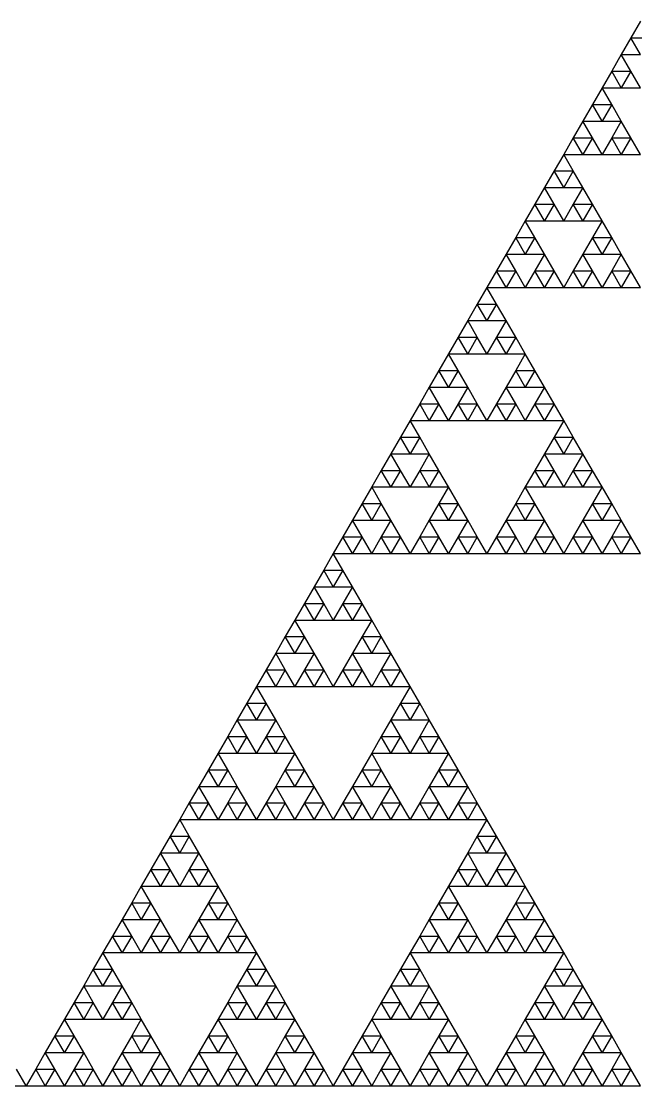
# Model space of a CAD drawing. Header units: metres. Extents: x -50 to 50, y -29 to 58.
# Drawn here: x -0.2 to 24.8, y -28.87 to 14.43 of the extents above; entities that cross this region are included whole.
import ezdxf

# ---------------------------------------------------------------- set-up
doc = ezdxf.new("R2010")
doc.units = ezdxf.units.M

msp = doc.modelspace()

# ---------------------------------------------------------------- linework, layer by layer
for p, q in [((25, 14.4337), (24.6094, 13.7572)), ((24.6094, 13.7572), (24.2188, 13.0806)), ((25, 13.0806), (24.6094, 13.7572)), ((24.6094, 13.7572), (25.3906, 13.7572)), ((24.2188, 13.0806), (23.8281, 12.404)), ((24.6094, 12.404), (24.2188, 13.0806)), ((24.2188, 13.0806), (25, 13.0806)), ((23.8281, 12.404), (23.4375, 11.7274)), ((24.2188, 11.7274), (23.8281, 12.404)), ((23.8281, 12.404), (24.6094, 12.404)), ((24.6094, 12.404), (24.2188, 11.7274)), ((25, 11.7274), (24.6094, 12.404)), ((23.4375, 11.7274), (23.0469, 11.0508)), ((23.8281, 11.0508), (23.4375, 11.7274)), ((23.4375, 11.7274), (24.2188, 11.7274)), ((24.2188, 11.7274), (25, 11.7274)), ((23.0469, 11.0508), (22.6562, 10.3743)), ((23.4375, 10.3743), (23.0469, 11.0508)), ((23.0469, 11.0508), (23.8281, 11.0508)), ((23.8281, 11.0508), (23.4375, 10.3743)), ((24.2188, 10.3743), (23.8281, 11.0508)), ((22.6562, 10.3742), (22.2656, 9.69767)), ((22.6562, 10.3743), (23.4375, 10.3743)), ((23.0469, 9.69767), (22.6562, 10.3742)), ((23.4375, 10.3743), (24.2188, 10.3743)), ((24.2188, 10.3742), (23.8281, 9.69767)), ((24.6094, 9.69767), (24.2188, 10.3742)), ((22.2656, 9.69767), (21.875, 9.0211)), ((22.6562, 9.0211), (22.2656, 9.69767)), ((22.2656, 9.69767), (23.0469, 9.69767)), ((23.0469, 9.69767), (22.6562, 9.0211)), ((23.4375, 9.0211), (23.0469, 9.69767)), ((23.8281, 9.69767), (23.4375, 9.0211)), ((24.2188, 9.0211), (23.8281, 9.69767)), ((23.8281, 9.69767), (24.6094, 9.69767)), ((24.6094, 9.69767), (24.2188, 9.0211)), ((25, 9.0211), (24.6094, 9.69767)), ((21.875, 9.02108), (21.4844, 8.34451)), ((21.875, 9.0211), (22.6562, 9.0211)), ((22.2656, 8.34451), (21.875, 9.02108)), ((22.6562, 9.0211), (23.4375, 9.0211)), ((23.4375, 9.0211), (24.2188, 9.0211)), ((24.2188, 9.0211), (25, 9.0211)), ((21.4844, 8.34451), (21.0938, 7.66793)), ((21.875, 7.66793), (21.4844, 8.34451)), ((21.4844, 8.34451), (22.2656, 8.34451)), ((22.2656, 8.34451), (21.875, 7.66793)), ((22.6562, 7.66793), (22.2656, 8.34451)), ((21.0938, 7.66792), (20.7031, 6.99134)), ((21.0938, 7.66793), (21.875, 7.66793)), ((21.4844, 6.99134), (21.0938, 7.66792)), ((21.875, 7.66793), (22.6562, 7.66793)), ((22.6562, 7.66792), (22.2656, 6.99134)), ((23.0469, 6.99134), (22.6562, 7.66792)), ((20.7031, 6.99134), (20.3125, 6.31477)), ((21.0938, 6.31477), (20.7031, 6.99134)), ((20.7031, 6.99134), (21.4844, 6.99134)), ((21.4844, 6.99134), (21.0938, 6.31477)), ((21.875, 6.31477), (21.4844, 6.99134)), ((22.2656, 6.99134), (21.875, 6.31477)), ((22.6562, 6.31477), (22.2656, 6.99134)), ((22.2656, 6.99134), (23.0469, 6.99134)), ((23.0469, 6.99134), (22.6562, 6.31477)), ((23.4375, 6.31477), (23.0469, 6.99134)), ((20.3125, 6.31475), (19.9219, 5.63818)), ((20.3125, 6.31477), (21.0938, 6.31477)), ((20.7031, 5.63818), (20.3125, 6.31475)), ((21.0938, 6.31477), (21.875, 6.31477)), ((21.875, 6.31477), (22.6562, 6.31477)), ((22.6562, 6.31477), (23.4375, 6.31477)), ((23.4375, 6.31475), (23.0469, 5.63818)), ((23.8281, 5.63818), (23.4375, 6.31475)), ((19.9219, 5.63818), (19.5312, 4.9616)), ((20.3125, 4.9616), (19.9219, 5.63818)), ((19.9219, 5.63818), (20.7031, 5.63818)), ((20.7031, 5.63818), (20.3125, 4.9616)), ((21.0938, 4.9616), (20.7031, 5.63818)), ((23.0469, 5.63818), (22.6562, 4.9616)), ((23.4375, 4.9616), (23.0469, 5.63818)), ((23.0469, 5.63818), (23.8281, 5.63818)), ((23.8281, 5.63818), (23.4375, 4.9616)), ((24.2188, 4.9616), (23.8281, 5.63818)), ((19.5312, 4.96159), (19.1406, 4.28501)), ((19.5312, 4.9616), (20.3125, 4.9616)), ((19.9219, 4.28501), (19.5312, 4.96159)), ((20.3125, 4.9616), (21.0938, 4.9616)), ((21.0938, 4.96159), (20.7031, 4.28501)), ((21.4844, 4.28501), (21.0938, 4.96159)), ((22.6562, 4.96159), (22.2656, 4.28501)), ((22.6562, 4.9616), (23.4375, 4.9616)), ((23.0469, 4.28501), (22.6562, 4.96159)), ((23.4375, 4.9616), (24.2188, 4.9616)), ((24.2188, 4.96159), (23.8281, 4.28501)), ((24.6094, 4.28501), (24.2188, 4.96159)), ((19.1406, 4.28501), (18.75, 3.60844)), ((19.5312, 3.60844), (19.1406, 4.28501)), ((19.1406, 4.28501), (19.9219, 4.28501)), ((19.9219, 4.28501), (19.5312, 3.60844)), ((20.3125, 3.60844), (19.9219, 4.28501)), ((20.7031, 4.28501), (20.3125, 3.60844)), ((21.0938, 3.60844), (20.7031, 4.28501)), ((20.7031, 4.28501), (21.4844, 4.28501)), ((21.4844, 4.28501), (21.0938, 3.60844)), ((21.875, 3.60844), (21.4844, 4.28501)), ((22.2656, 4.28501), (21.875, 3.60844)), ((22.6562, 3.60844), (22.2656, 4.28501)), ((22.2656, 4.28501), (23.0469, 4.28501)), ((23.0469, 4.28501), (22.6562, 3.60844)), ((23.4375, 3.60844), (23.0469, 4.28501)), ((23.8281, 4.28501), (23.4375, 3.60844)), ((24.2188, 3.60844), (23.8281, 4.28501)), ((23.8281, 4.28501), (24.6094, 4.28501)), ((24.6094, 4.28501), (24.2188, 3.60844)), ((25, 3.60844), (24.6094, 4.28501)), ((18.75, 3.60842), (18.3594, 2.93185)), ((18.75, 3.60844), (19.5312, 3.60844)), ((19.1406, 2.93185), (18.75, 3.60842)), ((19.5312, 3.60844), (20.3125, 3.60844)), ((20.3125, 3.60844), (21.0938, 3.60844)), ((21.0938, 3.60844), (21.875, 3.60844)), ((21.875, 3.60844), (22.6562, 3.60844)), ((22.6562, 3.60844), (23.4375, 3.60844)), ((23.4375, 3.60844), (24.2188, 3.60844)), ((24.2188, 3.60844), (25, 3.60844)), ((18.3594, 2.93185), (17.9688, 2.25527)), ((18.75, 2.25527), (18.3594, 2.93185)), ((18.3594, 2.93185), (19.1406, 2.93185)), ((19.1406, 2.93185), (18.75, 2.25527)), ((19.5312, 2.25527), (19.1406, 2.93185)), ((17.9688, 2.25526), (17.5781, 1.57868)), ((17.9688, 2.25527), (18.75, 2.25527)), ((18.3594, 1.57868), (17.9688, 2.25526)), ((18.75, 2.25527), (19.5312, 2.25527)), ((19.5312, 2.25526), (19.1406, 1.57868)), ((19.9219, 1.57868), (19.5312, 2.25526)), ((17.5781, 1.57868), (17.1875, 0.90211)), ((17.9688, 0.90211), (17.5781, 1.57868)), ((17.5781, 1.57868), (18.3594, 1.57868)), ((18.3594, 1.57868), (17.9688, 0.90211)), ((18.75, 0.90211), (18.3594, 1.57868)), ((19.1406, 1.57868), (18.75, 0.90211)), ((19.5312, 0.90211), (19.1406, 1.57868)), ((19.1406, 1.57868), (19.9219, 1.57868)), ((19.9219, 1.57868), (19.5312, 0.90211)), ((20.3125, 0.90211), (19.9219, 1.57868)), ((17.1875, 0.90209), (16.7969, 0.22552)), ((17.1875, 0.90211), (17.9688, 0.90211)), ((17.5781, 0.22552), (17.1875, 0.90209)), ((17.9688, 0.90211), (18.75, 0.90211)), ((18.75, 0.90211), (19.5312, 0.90211)), ((19.5312, 0.90211), (20.3125, 0.90211)), ((20.3125, 0.90209), (19.9219, 0.22552)), ((20.7031, 0.22552), (20.3125, 0.90209)), ((16.7969, 0.22552), (16.4062, -0.45105)), ((17.1875, -0.45105), (16.7969, 0.22552)), ((16.7969, 0.22552), (17.5781, 0.22552)), ((17.5781, 0.22552), (17.1875, -0.45105)), ((17.9688, -0.45105), (17.5781, 0.22552)), ((19.9219, 0.22552), (19.5312, -0.45105)), ((20.3125, -0.45105), (19.9219, 0.22552)), ((19.9219, 0.22552), (20.7031, 0.22552)), ((20.7031, 0.22552), (20.3125, -0.45105)), ((21.0938, -0.45105), (20.7031, 0.22552)), ((16.4062, -0.45107), (16.0156, -1.12765)), ((16.4062, -0.45105), (17.1875, -0.45105)), ((16.7969, -1.12765), (16.4062, -0.45107)), ((17.1875, -0.45105), (17.9688, -0.45105)), ((17.9688, -0.45107), (17.5781, -1.12765)), ((18.3594, -1.12765), (17.9688, -0.45107)), ((19.5312, -0.45107), (19.1406, -1.12765)), ((19.5312, -0.45105), (20.3125, -0.45105)), ((19.9219, -1.12765), (19.5312, -0.45107)), ((20.3125, -0.45105), (21.0938, -0.45105)), ((21.0938, -0.45107), (20.7031, -1.12765)), ((21.4844, -1.12765), (21.0938, -0.45107)), ((16.0156, -1.12765), (15.625, -1.80422)), ((16.4062, -1.80422), (16.0156, -1.12765)), ((16.0156, -1.12765), (16.7969, -1.12765)), ((16.7969, -1.12765), (16.4062, -1.80422)), ((17.1875, -1.80422), (16.7969, -1.12765)), ((17.5781, -1.12765), (17.1875, -1.80422)), ((17.9688, -1.80422), (17.5781, -1.12765)), ((17.5781, -1.12765), (18.3594, -1.12765)), ((18.3594, -1.12765), (17.9688, -1.80422)), ((18.75, -1.80422), (18.3594, -1.12765)), ((19.1406, -1.12765), (18.75, -1.80422)), ((19.5312, -1.80422), (19.1406, -1.12765)), ((19.1406, -1.12765), (19.9219, -1.12765)), ((19.9219, -1.12765), (19.5312, -1.80422)), ((20.3125, -1.80422), (19.9219, -1.12765)), ((20.7031, -1.12765), (20.3125, -1.80422)), ((21.0938, -1.80422), (20.7031, -1.12765)), ((20.7031, -1.12765), (21.4844, -1.12765)), ((21.4844, -1.12765), (21.0938, -1.80422)), ((21.875, -1.80422), (21.4844, -1.12765)), ((15.625, -1.80424), (15.2344, -2.48081)), ((15.625, -1.80422), (16.4062, -1.80422)), ((16.0156, -2.48081), (15.625, -1.80424)), ((16.4062, -1.80422), (17.1875, -1.80422)), ((17.1875, -1.80422), (17.9688, -1.80422)), ((17.9688, -1.80422), (18.75, -1.80422)), ((18.75, -1.80422), (19.5312, -1.80422)), ((19.5312, -1.80422), (20.3125, -1.80422)), ((20.3125, -1.80422), (21.0938, -1.80422)), ((21.0938, -1.80422), (21.875, -1.80422)), ((21.875, -1.80424), (21.4844, -2.48081)), ((22.2656, -2.48081), (21.875, -1.80424)), ((15.2344, -2.48081), (14.8438, -3.15738)), ((15.625, -3.15738), (15.2344, -2.48081)), ((15.2344, -2.48081), (16.0156, -2.48081)), ((16.0156, -2.48081), (15.625, -3.15738)), ((16.4062, -3.15738), (16.0156, -2.48081)), ((21.4844, -2.48081), (21.0938, -3.15738)), ((21.875, -3.15738), (21.4844, -2.48081)), ((21.4844, -2.48081), (22.2656, -2.48081)), ((22.2656, -2.48081), (21.875, -3.15738)), ((22.6562, -3.15738), (22.2656, -2.48081)), ((14.8438, -3.1574), (14.4531, -3.83397)), ((14.8438, -3.15738), (15.625, -3.15738)), ((15.2344, -3.83397), (14.8438, -3.1574)), ((15.625, -3.15738), (16.4062, -3.15738)), ((16.4062, -3.1574), (16.0156, -3.83397)), ((16.7969, -3.83397), (16.4062, -3.1574)), ((21.0938, -3.1574), (20.7031, -3.83397)), ((21.0938, -3.15738), (21.875, -3.15738)), ((21.4844, -3.83397), (21.0938, -3.1574)), ((21.875, -3.15738), (22.6562, -3.15738)), ((22.6562, -3.1574), (22.2656, -3.83397)), ((23.0469, -3.83397), (22.6562, -3.1574)), ((14.4531, -3.83397), (14.0625, -4.51055)), ((14.8438, -4.51055), (14.4531, -3.83397)), ((14.4531, -3.83397), (15.2344, -3.83397)), ((15.2344, -3.83397), (14.8438, -4.51055)), ((15.625, -4.51055), (15.2344, -3.83397)), ((16.0156, -3.83397), (15.625, -4.51055)), ((16.4062, -4.51055), (16.0156, -3.83397)), ((16.0156, -3.83397), (16.7969, -3.83397)), ((16.7969, -3.83397), (16.4062, -4.51055)), ((17.1875, -4.51055), (16.7969, -3.83397)), ((20.7031, -3.83397), (20.3125, -4.51055)), ((21.0938, -4.51055), (20.7031, -3.83397)), ((20.7031, -3.83397), (21.4844, -3.83397)), ((21.4844, -3.83397), (21.0938, -4.51055)), ((21.875, -4.51055), (21.4844, -3.83397)), ((22.2656, -3.83397), (21.875, -4.51055)), ((22.6562, -4.51055), (22.2656, -3.83397)), ((22.2656, -3.83397), (23.0469, -3.83397)), ((23.0469, -3.83397), (22.6562, -4.51055)), ((23.4375, -4.51055), (23.0469, -3.83397)), ((14.0625, -4.51056), (13.6719, -5.18714)), ((14.0625, -4.51055), (14.8438, -4.51055)), ((14.4531, -5.18714), (14.0625, -4.51056)), ((14.8438, -4.51055), (15.625, -4.51055)), ((15.625, -4.51055), (16.4062, -4.51055)), ((16.4062, -4.51055), (17.1875, -4.51055)), ((17.1875, -4.51056), (16.7969, -5.18714)), ((17.5781, -5.18714), (17.1875, -4.51056)), ((20.3125, -4.51056), (19.9219, -5.18714)), ((20.3125, -4.51055), (21.0938, -4.51055)), ((20.7031, -5.18714), (20.3125, -4.51056)), ((21.0938, -4.51055), (21.875, -4.51055)), ((21.875, -4.51055), (22.6562, -4.51055)), ((22.6562, -4.51055), (23.4375, -4.51055)), ((23.4375, -4.51056), (23.0469, -5.18714)), ((23.8281, -5.18714), (23.4375, -4.51056)), ((13.6719, -5.18714), (13.2812, -5.86371)), ((14.0625, -5.86371), (13.6719, -5.18714)), ((13.6719, -5.18714), (14.4531, -5.18714)), ((14.4531, -5.18714), (14.0625, -5.86371)), ((14.8438, -5.86371), (14.4531, -5.18714)), ((16.7969, -5.18714), (16.4062, -5.86371)), ((17.1875, -5.86371), (16.7969, -5.18714)), ((16.7969, -5.18714), (17.5781, -5.18714)), ((17.5781, -5.18714), (17.1875, -5.86371)), ((17.9688, -5.86371), (17.5781, -5.18714)), ((19.9219, -5.18714), (19.5312, -5.86371)), ((20.3125, -5.86371), (19.9219, -5.18714)), ((19.9219, -5.18714), (20.7031, -5.18714)), ((20.7031, -5.18714), (20.3125, -5.86371)), ((21.0938, -5.86371), (20.7031, -5.18714)), ((23.0469, -5.18714), (22.6562, -5.86371)), ((23.4375, -5.86371), (23.0469, -5.18714)), ((23.0469, -5.18714), (23.8281, -5.18714)), ((23.8281, -5.18714), (23.4375, -5.86371)), ((24.2188, -5.86371), (23.8281, -5.18714)), ((13.2812, -5.86373), (12.8906, -6.5403)), ((13.2812, -5.86371), (14.0625, -5.86371)), ((13.6719, -6.5403), (13.2812, -5.86373)), ((14.0625, -5.86371), (14.8438, -5.86371)), ((14.8438, -5.86373), (14.4531, -6.5403)), ((15.2344, -6.5403), (14.8438, -5.86373)), ((16.4062, -5.86373), (16.0156, -6.5403)), ((16.4062, -5.86371), (17.1875, -5.86371)), ((16.7969, -6.5403), (16.4062, -5.86373)), ((17.1875, -5.86371), (17.9688, -5.86371)), ((17.9688, -5.86373), (17.5781, -6.5403)), ((18.3594, -6.5403), (17.9688, -5.86373)), ((19.5312, -5.86373), (19.1406, -6.5403)), ((19.5312, -5.86371), (20.3125, -5.86371)), ((19.9219, -6.5403), (19.5312, -5.86373)), ((20.3125, -5.86371), (21.0938, -5.86371)), ((21.0938, -5.86373), (20.7031, -6.5403)), ((21.4844, -6.5403), (21.0938, -5.86373)), ((22.6562, -5.86373), (22.2656, -6.5403)), ((22.6562, -5.86371), (23.4375, -5.86371)), ((23.0469, -6.5403), (22.6562, -5.86373)), ((23.4375, -5.86371), (24.2188, -5.86371)), ((24.2188, -5.86373), (23.8281, -6.5403)), ((24.6094, -6.5403), (24.2188, -5.86373)), ((12.8906, -6.5403), (12.5, -7.21688)), ((13.2812, -7.21688), (12.8906, -6.5403)), ((12.8906, -6.5403), (13.6719, -6.5403)), ((13.6719, -6.5403), (13.2812, -7.21688)), ((14.0625, -7.21688), (13.6719, -6.5403)), ((14.4531, -6.5403), (14.0625, -7.21688)), ((14.8438, -7.21688), (14.4531, -6.5403)), ((14.4531, -6.5403), (15.2344, -6.5403)), ((15.2344, -6.5403), (14.8438, -7.21688)), ((15.625, -7.21688), (15.2344, -6.5403)), ((16.0156, -6.5403), (15.625, -7.21688)), ((16.4062, -7.21688), (16.0156, -6.5403)), ((16.0156, -6.5403), (16.7969, -6.5403)), ((16.7969, -6.5403), (16.4062, -7.21688)), ((17.1875, -7.21688), (16.7969, -6.5403)), ((17.5781, -6.5403), (17.1875, -7.21688)), ((17.9688, -7.21688), (17.5781, -6.5403)), ((17.5781, -6.5403), (18.3594, -6.5403)), ((18.3594, -6.5403), (17.9688, -7.21688)), ((18.75, -7.21688), (18.3594, -6.5403)), ((19.1406, -6.5403), (18.75, -7.21688)), ((19.5312, -7.21688), (19.1406, -6.5403)), ((19.1406, -6.5403), (19.9219, -6.5403)), ((19.9219, -6.5403), (19.5312, -7.21688)), ((20.3125, -7.21688), (19.9219, -6.5403)), ((20.7031, -6.5403), (20.3125, -7.21688)), ((21.0938, -7.21688), (20.7031, -6.5403)), ((20.7031, -6.5403), (21.4844, -6.5403)), ((21.4844, -6.5403), (21.0938, -7.21688)), ((21.875, -7.21688), (21.4844, -6.5403)), ((22.2656, -6.5403), (21.875, -7.21688)), ((22.6562, -7.21688), (22.2656, -6.5403)), ((22.2656, -6.5403), (23.0469, -6.5403)), ((23.0469, -6.5403), (22.6562, -7.21688)), ((23.4375, -7.21688), (23.0469, -6.5403)), ((23.8281, -6.5403), (23.4375, -7.21688)), ((24.2188, -7.21688), (23.8281, -6.5403)), ((23.8281, -6.5403), (24.6094, -6.5403)), ((24.6094, -6.5403), (24.2188, -7.21688)), ((25, -7.21688), (24.6094, -6.5403)), ((12.5, -7.21689), (12.1094, -7.89347)), ((12.5, -7.21688), (13.2812, -7.21688)), ((12.8906, -7.89347), (12.5, -7.21689)), ((13.2812, -7.21688), (14.0625, -7.21688)), ((14.0625, -7.21688), (14.8438, -7.21688)), ((14.8438, -7.21688), (15.625, -7.21688)), ((15.625, -7.21688), (16.4062, -7.21688)), ((16.4062, -7.21688), (17.1875, -7.21688)), ((17.1875, -7.21688), (17.9688, -7.21688)), ((17.9688, -7.21688), (18.75, -7.21688)), ((18.75, -7.21688), (19.5312, -7.21688)), ((19.5312, -7.21688), (20.3125, -7.21688)), ((20.3125, -7.21688), (21.0938, -7.21688)), ((21.0938, -7.21688), (21.875, -7.21688)), ((21.875, -7.21688), (22.6562, -7.21688)), ((22.6562, -7.21688), (23.4375, -7.21688)), ((23.4375, -7.21688), (24.2188, -7.21688)), ((24.2188, -7.21688), (25, -7.21688)), ((12.1094, -7.89347), (11.7188, -8.57004)), ((12.5, -8.57004), (12.1094, -7.89347)), ((12.1094, -7.89347), (12.8906, -7.89347)), ((12.8906, -7.89347), (12.5, -8.57004)), ((13.2812, -8.57004), (12.8906, -7.89347)), ((11.7188, -8.57006), (11.3281, -9.24663)), ((11.7188, -8.57004), (12.5, -8.57004)), ((12.1094, -9.24663), (11.7188, -8.57006)), ((12.5, -8.57004), (13.2812, -8.57004)), ((13.2812, -8.57006), (12.8906, -9.24663)), ((13.6719, -9.24663), (13.2812, -8.57006)), ((11.3281, -9.24663), (10.9375, -9.92321)), ((11.7188, -9.92321), (11.3281, -9.24663)), ((11.3281, -9.24663), (12.1094, -9.24663)), ((12.1094, -9.24663), (11.7188, -9.92321)), ((12.5, -9.92321), (12.1094, -9.24663)), ((12.8906, -9.24663), (12.5, -9.92321)), ((13.2812, -9.92321), (12.8906, -9.24663)), ((12.8906, -9.24663), (13.6719, -9.24663)), ((13.6719, -9.24663), (13.2812, -9.92321)), ((14.0625, -9.92321), (13.6719, -9.24663)), ((10.9375, -9.92322), (10.5469, -10.5998)), ((10.9375, -9.92321), (11.7188, -9.92321)), ((11.3281, -10.5998), (10.9375, -9.92322)), ((11.7188, -9.92321), (12.5, -9.92321)), ((12.5, -9.92321), (13.2812, -9.92321)), ((13.2812, -9.92321), (14.0625, -9.92321)), ((14.0625, -9.92322), (13.6719, -10.5998)), ((14.4531, -10.5998), (14.0625, -9.92322)), ((10.5469, -10.5998), (10.1562, -11.2764)), ((10.9375, -11.2764), (10.5469, -10.5998)), ((10.5469, -10.5998), (11.3281, -10.5998)), ((11.3281, -10.5998), (10.9375, -11.2764)), ((11.7188, -11.2764), (11.3281, -10.5998)), ((13.6719, -10.5998), (13.2812, -11.2764)), ((14.0625, -11.2764), (13.6719, -10.5998)), ((13.6719, -10.5998), (14.4531, -10.5998)), ((14.4531, -10.5998), (14.0625, -11.2764)), ((14.8438, -11.2764), (14.4531, -10.5998)), ((10.1562, -11.2764), (9.76562, -11.953)), ((10.5469, -11.953), (10.1562, -11.2764)), ((10.1562, -11.2764), (10.9375, -11.2764)), ((10.9375, -11.2764), (11.7188, -11.2764)), ((11.7188, -11.2764), (11.3281, -11.953)), ((12.1094, -11.953), (11.7188, -11.2764)), ((13.2812, -11.2764), (12.8906, -11.953)), ((13.6719, -11.953), (13.2812, -11.2764)), ((13.2812, -11.2764), (14.0625, -11.2764)), ((14.0625, -11.2764), (14.8438, -11.2764)), ((14.8438, -11.2764), (14.4531, -11.953)), ((15.2344, -11.953), (14.8438, -11.2764)), ((9.76562, -11.953), (9.375, -12.6295)), ((10.1562, -12.6295), (9.76562, -11.953)), ((9.76562, -11.953), (10.5469, -11.953)), ((10.5469, -11.953), (10.1562, -12.6295)), ((10.9375, -12.6295), (10.5469, -11.953)), ((11.3281, -11.953), (10.9375, -12.6295)), ((11.7188, -12.6295), (11.3281, -11.953)), ((11.3281, -11.953), (12.1094, -11.953)), ((12.1094, -11.953), (11.7188, -12.6295)), ((12.5, -12.6295), (12.1094, -11.953)), ((12.8906, -11.953), (12.5, -12.6295)), ((13.2812, -12.6295), (12.8906, -11.953)), ((12.8906, -11.953), (13.6719, -11.953)), ((13.6719, -11.953), (13.2812, -12.6295)), ((14.0625, -12.6295), (13.6719, -11.953)), ((14.4531, -11.953), (14.0625, -12.6295)), ((14.8438, -12.6295), (14.4531, -11.953)), ((14.4531, -11.953), (15.2344, -11.953)), ((15.2344, -11.953), (14.8438, -12.6295)), ((15.625, -12.6295), (15.2344, -11.953)), ((9.375, -12.6296), (8.98438, -13.3061)), ((9.375, -12.6295), (10.1562, -12.6295)), ((9.76562, -13.3061), (9.375, -12.6296)), ((10.1562, -12.6295), (10.9375, -12.6295)), ((10.9375, -12.6295), (11.7188, -12.6295)), ((11.7188, -12.6295), (12.5, -12.6295)), ((12.5, -12.6295), (13.2812, -12.6295)), ((13.2812, -12.6295), (14.0625, -12.6295)), ((14.0625, -12.6295), (14.8438, -12.6295)), ((14.8438, -12.6295), (15.625, -12.6295)), ((15.625, -12.6296), (15.2344, -13.3061)), ((16.0156, -13.3061), (15.625, -12.6296)), ((8.98438, -13.3061), (8.59375, -13.9827)), ((9.375, -13.9827), (8.98438, -13.3061)), ((8.98438, -13.3061), (9.76562, -13.3061)), ((9.76562, -13.3061), (9.375, -13.9827)), ((10.1562, -13.9827), (9.76562, -13.3061)), ((15.2344, -13.3061), (14.8438, -13.9827)), ((15.625, -13.9827), (15.2344, -13.3061)), ((15.2344, -13.3061), (16.0156, -13.3061)), ((16.0156, -13.3061), (15.625, -13.9827)), ((16.4062, -13.9827), (16.0156, -13.3061)), ((8.59375, -13.9827), (8.20312, -14.6593)), ((8.98438, -14.6593), (8.59375, -13.9827)), ((8.59375, -13.9827), (9.375, -13.9827)), ((9.375, -13.9827), (10.1562, -13.9827)), ((10.1562, -13.9827), (9.76562, -14.6593)), ((10.5469, -14.6593), (10.1562, -13.9827)), ((14.8438, -13.9827), (14.4531, -14.6593)), ((15.2344, -14.6593), (14.8438, -13.9827)), ((14.8438, -13.9827), (15.625, -13.9827)), ((15.625, -13.9827), (16.4062, -13.9827)), ((16.4062, -13.9827), (16.0156, -14.6593)), ((16.7969, -14.6593), (16.4062, -13.9827)), ((8.20312, -14.6593), (7.8125, -15.3359)), ((8.59375, -15.3359), (8.20312, -14.6593)), ((8.20312, -14.6593), (8.98438, -14.6593)), ((8.98438, -14.6593), (8.59375, -15.3359)), ((9.375, -15.3359), (8.98438, -14.6593)), ((9.76562, -14.6593), (9.375, -15.3359)), ((10.1562, -15.3359), (9.76562, -14.6593)), ((9.76562, -14.6593), (10.5469, -14.6593)), ((10.5469, -14.6593), (10.1562, -15.3359)), ((10.9375, -15.3359), (10.5469, -14.6593)), ((14.4531, -14.6593), (14.0625, -15.3359)), ((14.8438, -15.3359), (14.4531, -14.6593)), ((14.4531, -14.6593), (15.2344, -14.6593)), ((15.2344, -14.6593), (14.8438, -15.3359)), ((15.625, -15.3359), (15.2344, -14.6593)), ((16.0156, -14.6593), (15.625, -15.3359)), ((16.4062, -15.3359), (16.0156, -14.6593)), ((16.0156, -14.6593), (16.7969, -14.6593)), ((16.7969, -14.6593), (16.4062, -15.3359)), ((17.1875, -15.3359), (16.7969, -14.6593)), ((7.8125, -15.3359), (7.42188, -16.0125)), ((8.20312, -16.0125), (7.8125, -15.3359)), ((7.8125, -15.3359), (8.59375, -15.3359)), ((8.59375, -15.3359), (9.375, -15.3359)), ((9.375, -15.3359), (10.1562, -15.3359)), ((10.1562, -15.3359), (10.9375, -15.3359)), ((10.9375, -15.3359), (10.5469, -16.0125)), ((11.3281, -16.0125), (10.9375, -15.3359)), ((14.0625, -15.3359), (13.6719, -16.0125)), ((14.4531, -16.0125), (14.0625, -15.3359)), ((14.0625, -15.3359), (14.8438, -15.3359)), ((14.8438, -15.3359), (15.625, -15.3359)), ((15.625, -15.3359), (16.4062, -15.3359)), ((16.4062, -15.3359), (17.1875, -15.3359)), ((17.1875, -15.3359), (16.7969, -16.0125)), ((17.5781, -16.0125), (17.1875, -15.3359)), ((7.42188, -16.0125), (7.03125, -16.689)), ((7.8125, -16.689), (7.42188, -16.0125)), ((7.42188, -16.0125), (8.20312, -16.0125)), ((8.20312, -16.0125), (7.8125, -16.689)), ((8.59375, -16.689), (8.20312, -16.0125)), ((10.5469, -16.0125), (10.1562, -16.689)), ((10.9375, -16.689), (10.5469, -16.0125)), ((10.5469, -16.0125), (11.3281, -16.0125)), ((11.3281, -16.0125), (10.9375, -16.689)), ((11.7188, -16.689), (11.3281, -16.0125)), ((13.6719, -16.0125), (13.2812, -16.689)), ((14.0625, -16.689), (13.6719, -16.0125)), ((13.6719, -16.0125), (14.4531, -16.0125)), ((14.4531, -16.0125), (14.0625, -16.689)), ((14.8438, -16.689), (14.4531, -16.0125)), ((16.7969, -16.0125), (16.4062, -16.689)), ((17.1875, -16.689), (16.7969, -16.0125)), ((16.7969, -16.0125), (17.5781, -16.0125)), ((17.5781, -16.0125), (17.1875, -16.689)), ((17.9688, -16.689), (17.5781, -16.0125)), ((7.03125, -16.689), (6.64062, -17.3656)), ((7.42188, -17.3656), (7.03125, -16.689)), ((7.03125, -16.689), (7.8125, -16.689)), ((7.8125, -16.689), (8.59375, -16.689)), ((8.59375, -16.689), (8.20312, -17.3656)), ((8.98438, -17.3656), (8.59375, -16.689)), ((10.1562, -16.689), (9.76562, -17.3656)), ((10.5469, -17.3656), (10.1562, -16.689)), ((10.1562, -16.689), (10.9375, -16.689)), ((10.9375, -16.689), (11.7188, -16.689)), ((11.7188, -16.689), (11.3281, -17.3656)), ((12.1094, -17.3656), (11.7188, -16.689)), ((13.2812, -16.689), (12.8906, -17.3656)), ((13.6719, -17.3656), (13.2812, -16.689)), ((13.2812, -16.689), (14.0625, -16.689)), ((14.0625, -16.689), (14.8438, -16.689)), ((14.8438, -16.689), (14.4531, -17.3656)), ((15.2344, -17.3656), (14.8438, -16.689)), ((16.4062, -16.689), (16.0156, -17.3656)), ((16.7969, -17.3656), (16.4062, -16.689)), ((16.4062, -16.689), (17.1875, -16.689)), ((17.1875, -16.689), (17.9688, -16.689)), ((17.9688, -16.689), (17.5781, -17.3656)), ((18.3594, -17.3656), (17.9688, -16.689)), ((6.64062, -17.3656), (6.25, -18.0422)), ((7.03125, -18.0422), (6.64062, -17.3656)), ((6.64062, -17.3656), (7.42188, -17.3656)), ((7.42188, -17.3656), (7.03125, -18.0422)), ((7.8125, -18.0422), (7.42188, -17.3656)), ((8.20312, -17.3656), (7.8125, -18.0422)), ((8.59375, -18.0422), (8.20312, -17.3656)), ((8.20312, -17.3656), (8.98438, -17.3656)), ((8.98438, -17.3656), (8.59375, -18.0422)), ((9.375, -18.0422), (8.98438, -17.3656)), ((9.76562, -17.3656), (9.375, -18.0422)), ((10.1562, -18.0422), (9.76562, -17.3656)), ((9.76562, -17.3656), (10.5469, -17.3656)), ((10.5469, -17.3656), (10.1562, -18.0422)), ((10.9375, -18.0422), (10.5469, -17.3656)), ((11.3281, -17.3656), (10.9375, -18.0422)), ((11.7188, -18.0422), (11.3281, -17.3656)), ((11.3281, -17.3656), (12.1094, -17.3656)), ((12.1094, -17.3656), (11.7188, -18.0422)), ((12.5, -18.0422), (12.1094, -17.3656)), ((12.8906, -17.3656), (12.5, -18.0422)), ((13.2812, -18.0422), (12.8906, -17.3656)), ((12.8906, -17.3656), (13.6719, -17.3656)), ((13.6719, -17.3656), (13.2812, -18.0422)), ((14.0625, -18.0422), (13.6719, -17.3656)), ((14.4531, -17.3656), (14.0625, -18.0422)), ((14.8438, -18.0422), (14.4531, -17.3656)), ((14.4531, -17.3656), (15.2344, -17.3656)), ((15.2344, -17.3656), (14.8438, -18.0422)), ((15.625, -18.0422), (15.2344, -17.3656)), ((16.0156, -17.3656), (15.625, -18.0422)), ((16.4062, -18.0422), (16.0156, -17.3656)), ((16.0156, -17.3656), (16.7969, -17.3656)), ((16.7969, -17.3656), (16.4062, -18.0422)), ((17.1875, -18.0422), (16.7969, -17.3656)), ((17.5781, -17.3656), (17.1875, -18.0422)), ((17.9688, -18.0422), (17.5781, -17.3656)), ((17.5781, -17.3656), (18.3594, -17.3656)), ((18.3594, -17.3656), (17.9688, -18.0422)), ((18.75, -18.0422), (18.3594, -17.3656)), ((6.25, -18.0422), (5.85938, -18.7188)), ((6.64062, -18.7188), (6.25, -18.0422)), ((6.25, -18.0422), (7.03125, -18.0422)), ((7.03125, -18.0422), (7.8125, -18.0422)), ((7.8125, -18.0422), (8.59375, -18.0422)), ((8.59375, -18.0422), (9.375, -18.0422)), ((9.375, -18.0422), (10.1562, -18.0422)), ((10.1562, -18.0422), (10.9375, -18.0422)), ((10.9375, -18.0422), (11.7188, -18.0422)), ((11.7188, -18.0422), (12.5, -18.0422)), ((12.5, -18.0422), (13.2812, -18.0422)), ((13.2812, -18.0422), (14.0625, -18.0422)), ((14.0625, -18.0422), (14.8438, -18.0422)), ((14.8438, -18.0422), (15.625, -18.0422)), ((15.625, -18.0422), (16.4062, -18.0422)), ((16.4062, -18.0422), (17.1875, -18.0422)), ((17.1875, -18.0422), (17.9688, -18.0422)), ((17.9688, -18.0422), (18.75, -18.0422)), ((18.75, -18.0422), (18.3594, -18.7188)), ((19.1406, -18.7188), (18.75, -18.0422)), ((5.85938, -18.7188), (5.46875, -19.3954)), ((6.25, -19.3954), (5.85938, -18.7188)), ((5.85938, -18.7188), (6.64062, -18.7188)), ((6.64062, -18.7188), (6.25, -19.3954)), ((7.03125, -19.3954), (6.64062, -18.7188)), ((18.3594, -18.7188), (17.9688, -19.3954)), ((18.75, -19.3954), (18.3594, -18.7188)), ((18.3594, -18.7188), (19.1406, -18.7188)), ((19.1406, -18.7188), (18.75, -19.3954)), ((19.5312, -19.3954), (19.1406, -18.7188)), ((5.46875, -19.3954), (5.07812, -20.072)), ((5.85938, -20.072), (5.46875, -19.3954)), ((5.46875, -19.3954), (6.25, -19.3954)), ((6.25, -19.3954), (7.03125, -19.3954)), ((7.03125, -19.3954), (6.64062, -20.072)), ((7.42188, -20.072), (7.03125, -19.3954)), ((17.9688, -19.3954), (17.5781, -20.072)), ((18.3594, -20.072), (17.9688, -19.3954)), ((17.9688, -19.3954), (18.75, -19.3954)), ((18.75, -19.3954), (19.5312, -19.3954)), ((19.5312, -19.3954), (19.1406, -20.072)), ((19.9219, -20.072), (19.5312, -19.3954)), ((5.07812, -20.072), (4.6875, -20.7485)), ((5.46875, -20.7485), (5.07812, -20.072)), ((5.07812, -20.072), (5.85938, -20.072)), ((5.85938, -20.072), (5.46875, -20.7485)), ((6.25, -20.7485), (5.85938, -20.072)), ((6.64062, -20.072), (6.25, -20.7485)), ((7.03125, -20.7485), (6.64062, -20.072)), ((6.64062, -20.072), (7.42188, -20.072)), ((7.42188, -20.072), (7.03125, -20.7485)), ((7.8125, -20.7485), (7.42188, -20.072)), ((17.5781, -20.072), (17.1875, -20.7485)), ((17.9688, -20.7485), (17.5781, -20.072)), ((17.5781, -20.072), (18.3594, -20.072)), ((18.3594, -20.072), (17.9688, -20.7485)), ((18.75, -20.7485), (18.3594, -20.072)), ((19.1406, -20.072), (18.75, -20.7485)), ((19.5312, -20.7485), (19.1406, -20.072)), ((19.1406, -20.072), (19.9219, -20.072)), ((19.9219, -20.072), (19.5312, -20.7485)), ((20.3125, -20.7485), (19.9219, -20.072)), ((4.6875, -20.7485), (4.29688, -21.4251)), ((5.07812, -21.4251), (4.6875, -20.7485)), ((4.6875, -20.7485), (5.46875, -20.7485)), ((5.46875, -20.7485), (6.25, -20.7485)), ((6.25, -20.7485), (7.03125, -20.7485)), ((7.03125, -20.7485), (7.8125, -20.7485)), ((7.8125, -20.7485), (7.42188, -21.4251)), ((8.20312, -21.4251), (7.8125, -20.7485)), ((17.1875, -20.7485), (16.7969, -21.4251)), ((17.5781, -21.4251), (17.1875, -20.7485)), ((17.1875, -20.7485), (17.9688, -20.7485)), ((17.9688, -20.7485), (18.75, -20.7485)), ((18.75, -20.7485), (19.5312, -20.7485)), ((19.5312, -20.7485), (20.3125, -20.7485)), ((20.3125, -20.7485), (19.9219, -21.4251)), ((20.7031, -21.4251), (20.3125, -20.7485)), ((4.29688, -21.4251), (3.90625, -22.1017)), ((4.6875, -22.1017), (4.29688, -21.4251)), ((4.29688, -21.4251), (5.07812, -21.4251)), ((5.07812, -21.4251), (4.6875, -22.1017)), ((5.46875, -22.1017), (5.07812, -21.4251)), ((7.42188, -21.4251), (7.03125, -22.1017)), ((7.8125, -22.1017), (7.42188, -21.4251)), ((7.42188, -21.4251), (8.20312, -21.4251)), ((8.20312, -21.4251), (7.8125, -22.1017)), ((8.59375, -22.1017), (8.20312, -21.4251)), ((16.7969, -21.4251), (16.4062, -22.1017)), ((17.1875, -22.1017), (16.7969, -21.4251)), ((16.7969, -21.4251), (17.5781, -21.4251)), ((17.5781, -21.4251), (17.1875, -22.1017)), ((17.9688, -22.1017), (17.5781, -21.4251)), ((19.9219, -21.4251), (19.5312, -22.1017)), ((20.3125, -22.1017), (19.9219, -21.4251)), ((19.9219, -21.4251), (20.7031, -21.4251)), ((20.7031, -21.4251), (20.3125, -22.1017)), ((21.0938, -22.1017), (20.7031, -21.4251)), ((3.90625, -22.1017), (3.51562, -22.7783)), ((4.29688, -22.7783), (3.90625, -22.1017)), ((3.90625, -22.1017), (4.6875, -22.1017)), ((4.6875, -22.1017), (5.46875, -22.1017)), ((5.46875, -22.1017), (5.07812, -22.7783)), ((5.85938, -22.7783), (5.46875, -22.1017)), ((7.03125, -22.1017), (6.64062, -22.7783)), ((7.42188, -22.7783), (7.03125, -22.1017)), ((7.03125, -22.1017), (7.8125, -22.1017)), ((7.8125, -22.1017), (8.59375, -22.1017)), ((8.59375, -22.1017), (8.20312, -22.7783)), ((8.98438, -22.7783), (8.59375, -22.1017)), ((16.4062, -22.1017), (16.0156, -22.7783)), ((16.7969, -22.7783), (16.4062, -22.1017)), ((16.4062, -22.1017), (17.1875, -22.1017)), ((17.1875, -22.1017), (17.9688, -22.1017)), ((17.9688, -22.1017), (17.5781, -22.7783)), ((18.3594, -22.7783), (17.9688, -22.1017)), ((19.5312, -22.1017), (19.1406, -22.7783)), ((19.9219, -22.7783), (19.5312, -22.1017)), ((19.5312, -22.1017), (20.3125, -22.1017)), ((20.3125, -22.1017), (21.0938, -22.1017)), ((21.0938, -22.1017), (20.7031, -22.7783)), ((21.4844, -22.7783), (21.0938, -22.1017)), ((3.51562, -22.7783), (3.125, -23.4549)), ((3.90625, -23.4549), (3.51562, -22.7783)), ((3.51562, -22.7783), (4.29688, -22.7783)), ((4.29688, -22.7783), (3.90625, -23.4549)), ((4.6875, -23.4549), (4.29688, -22.7783)), ((5.07812, -22.7783), (4.6875, -23.4549)), ((5.46875, -23.4549), (5.07812, -22.7783)), ((5.07812, -22.7783), (5.85938, -22.7783)), ((5.85938, -22.7783), (5.46875, -23.4549)), ((6.25, -23.4549), (5.85938, -22.7783)), ((6.64062, -22.7783), (6.25, -23.4549)), ((7.03125, -23.4549), (6.64062, -22.7783)), ((6.64062, -22.7783), (7.42188, -22.7783)), ((7.42188, -22.7783), (7.03125, -23.4549)), ((7.8125, -23.4549), (7.42188, -22.7783)), ((8.20312, -22.7783), (7.8125, -23.4549)), ((8.59375, -23.4549), (8.20312, -22.7783)), ((8.20312, -22.7783), (8.98438, -22.7783)), ((8.98438, -22.7783), (8.59375, -23.4549)), ((9.375, -23.4549), (8.98438, -22.7783)), ((16.0156, -22.7783), (15.625, -23.4549)), ((16.4062, -23.4549), (16.0156, -22.7783)), ((16.0156, -22.7783), (16.7969, -22.7783)), ((16.7969, -22.7783), (16.4062, -23.4549)), ((17.1875, -23.4549), (16.7969, -22.7783)), ((17.5781, -22.7783), (17.1875, -23.4549)), ((17.9688, -23.4549), (17.5781, -22.7783)), ((17.5781, -22.7783), (18.3594, -22.7783)), ((18.3594, -22.7783), (17.9688, -23.4549)), ((18.75, -23.4549), (18.3594, -22.7783)), ((19.1406, -22.7783), (18.75, -23.4549)), ((19.5312, -23.4549), (19.1406, -22.7783)), ((19.1406, -22.7783), (19.9219, -22.7783)), ((19.9219, -22.7783), (19.5312, -23.4549)), ((20.3125, -23.4549), (19.9219, -22.7783)), ((20.7031, -22.7783), (20.3125, -23.4549)), ((21.0938, -23.4549), (20.7031, -22.7783)), ((20.7031, -22.7783), (21.4844, -22.7783)), ((21.4844, -22.7783), (21.0938, -23.4549)), ((21.875, -23.4549), (21.4844, -22.7783)), ((3.125, -23.4549), (2.73438, -24.1314)), ((3.51562, -24.1314), (3.125, -23.4549)), ((3.125, -23.4549), (3.90625, -23.4549)), ((3.90625, -23.4549), (4.6875, -23.4549)), ((4.6875, -23.4549), (5.46875, -23.4549)), ((5.46875, -23.4549), (6.25, -23.4549)), ((6.25, -23.4549), (7.03125, -23.4549)), ((7.03125, -23.4549), (7.8125, -23.4549)), ((7.8125, -23.4549), (8.59375, -23.4549)), ((8.59375, -23.4549), (9.375, -23.4549)), ((9.375, -23.4549), (8.98438, -24.1314)), ((9.76562, -24.1314), (9.375, -23.4549)), ((15.625, -23.4549), (15.2344, -24.1314)), ((16.0156, -24.1314), (15.625, -23.4549)), ((15.625, -23.4549), (16.4062, -23.4549)), ((16.4062, -23.4549), (17.1875, -23.4549)), ((17.1875, -23.4549), (17.9688, -23.4549)), ((17.9688, -23.4549), (18.75, -23.4549)), ((18.75, -23.4549), (19.5312, -23.4549)), ((19.5312, -23.4549), (20.3125, -23.4549)), ((20.3125, -23.4549), (21.0938, -23.4549)), ((21.0938, -23.4549), (21.875, -23.4549)), ((21.875, -23.4549), (21.4844, -24.1314)), ((22.2656, -24.1314), (21.875, -23.4549)), ((2.73438, -24.1314), (2.34375, -24.808)), ((3.125, -24.808), (2.73438, -24.1314)), ((2.73438, -24.1314), (3.51562, -24.1314)), ((3.51562, -24.1314), (3.125, -24.808)), ((3.90625, -24.808), (3.51562, -24.1314)), ((8.98438, -24.1314), (8.59375, -24.808)), ((9.375, -24.808), (8.98438, -24.1314)), ((8.98438, -24.1314), (9.76562, -24.1314)), ((9.76562, -24.1314), (9.375, -24.808)), ((10.1562, -24.808), (9.76562, -24.1314)), ((15.2344, -24.1314), (14.8438, -24.808)), ((15.625, -24.808), (15.2344, -24.1314)), ((15.2344, -24.1314), (16.0156, -24.1314)), ((16.0156, -24.1314), (15.625, -24.808)), ((16.4062, -24.808), (16.0156, -24.1314)), ((21.4844, -24.1314), (21.0938, -24.808)), ((21.875, -24.808), (21.4844, -24.1314)), ((21.4844, -24.1314), (22.2656, -24.1314)), ((22.2656, -24.1314), (21.875, -24.808)), ((22.6562, -24.808), (22.2656, -24.1314)), ((2.34375, -24.808), (1.95312, -25.4846)), ((2.73438, -25.4846), (2.34375, -24.808)), ((2.34375, -24.808), (3.125, -24.808)), ((3.125, -24.808), (3.90625, -24.808)), ((3.90625, -24.808), (3.51562, -25.4846)), ((4.29688, -25.4846), (3.90625, -24.808)), ((8.59375, -24.808), (8.20312, -25.4846)), ((8.98438, -25.4846), (8.59375, -24.808)), ((8.59375, -24.808), (9.375, -24.808)), ((9.375, -24.808), (10.1562, -24.808)), ((10.1562, -24.808), (9.76562, -25.4846)), ((10.5469, -25.4846), (10.1562, -24.808)), ((14.8438, -24.808), (14.4531, -25.4846)), ((15.2344, -25.4846), (14.8438, -24.808)), ((14.8438, -24.808), (15.625, -24.808)), ((15.625, -24.808), (16.4062, -24.808)), ((16.4062, -24.808), (16.0156, -25.4846)), ((16.7969, -25.4846), (16.4062, -24.808)), ((21.0938, -24.808), (20.7031, -25.4846)), ((21.4844, -25.4846), (21.0938, -24.808)), ((21.0938, -24.808), (21.875, -24.808)), ((21.875, -24.808), (22.6562, -24.808)), ((22.6562, -24.808), (22.2656, -25.4846)), ((23.0469, -25.4846), (22.6562, -24.808)), ((1.95312, -25.4846), (1.5625, -26.1612)), ((2.34375, -26.1612), (1.95312, -25.4846)), ((1.95312, -25.4846), (2.73438, -25.4846)), ((2.73438, -25.4846), (2.34375, -26.1612)), ((3.125, -26.1612), (2.73438, -25.4846)), ((3.51562, -25.4846), (3.125, -26.1612)), ((3.90625, -26.1612), (3.51562, -25.4846)), ((3.51562, -25.4846), (4.29688, -25.4846)), ((4.29688, -25.4846), (3.90625, -26.1612)), ((4.6875, -26.1612), (4.29688, -25.4846)), ((8.20312, -25.4846), (7.8125, -26.1612)), ((8.59375, -26.1612), (8.20312, -25.4846)), ((8.20312, -25.4846), (8.98438, -25.4846)), ((8.98438, -25.4846), (8.59375, -26.1612)), ((9.375, -26.1612), (8.98438, -25.4846)), ((9.76562, -25.4846), (9.375, -26.1612)), ((10.1562, -26.1612), (9.76562, -25.4846)), ((9.76562, -25.4846), (10.5469, -25.4846)), ((10.5469, -25.4846), (10.1562, -26.1612)), ((10.9375, -26.1612), (10.5469, -25.4846)), ((14.4531, -25.4846), (14.0625, -26.1612)), ((14.8438, -26.1612), (14.4531, -25.4846)), ((14.4531, -25.4846), (15.2344, -25.4846)), ((15.2344, -25.4846), (14.8438, -26.1612)), ((15.625, -26.1612), (15.2344, -25.4846)), ((16.0156, -25.4846), (15.625, -26.1612)), ((16.4062, -26.1612), (16.0156, -25.4846)), ((16.0156, -25.4846), (16.7969, -25.4846)), ((16.7969, -25.4846), (16.4062, -26.1612)), ((17.1875, -26.1612), (16.7969, -25.4846)), ((20.7031, -25.4846), (20.3125, -26.1612)), ((21.0938, -26.1612), (20.7031, -25.4846)), ((20.7031, -25.4846), (21.4844, -25.4846)), ((21.4844, -25.4846), (21.0938, -26.1612)), ((21.875, -26.1612), (21.4844, -25.4846)), ((22.2656, -25.4846), (21.875, -26.1612)), ((22.6562, -26.1612), (22.2656, -25.4846)), ((22.2656, -25.4846), (23.0469, -25.4846)), ((23.0469, -25.4846), (22.6562, -26.1612)), ((23.4375, -26.1612), (23.0469, -25.4846)), ((1.5625, -26.1612), (1.17188, -26.8378)), ((1.95312, -26.8378), (1.5625, -26.1612)), ((1.5625, -26.1612), (2.34375, -26.1612)), ((2.34375, -26.1612), (3.125, -26.1612)), ((3.125, -26.1612), (3.90625, -26.1612)), ((3.90625, -26.1612), (4.6875, -26.1612)), ((4.6875, -26.1612), (4.29688, -26.8378)), ((5.07812, -26.8378), (4.6875, -26.1612)), ((7.8125, -26.1612), (7.42188, -26.8378)), ((8.20312, -26.8378), (7.8125, -26.1612)), ((7.8125, -26.1612), (8.59375, -26.1612)), ((8.59375, -26.1612), (9.375, -26.1612)), ((9.375, -26.1612), (10.1562, -26.1612)), ((10.1562, -26.1612), (10.9375, -26.1612)), ((10.9375, -26.1612), (10.5469, -26.8378)), ((11.3281, -26.8378), (10.9375, -26.1612)), ((14.0625, -26.1612), (13.6719, -26.8378)), ((14.4531, -26.8378), (14.0625, -26.1612)), ((14.0625, -26.1612), (14.8438, -26.1612)), ((14.8438, -26.1612), (15.625, -26.1612)), ((15.625, -26.1612), (16.4062, -26.1612)), ((16.4062, -26.1612), (17.1875, -26.1612)), ((17.1875, -26.1612), (16.7969, -26.8378)), ((17.5781, -26.8378), (17.1875, -26.1612)), ((20.3125, -26.1612), (19.9219, -26.8378)), ((20.7031, -26.8378), (20.3125, -26.1612)), ((20.3125, -26.1612), (21.0938, -26.1612)), ((21.0938, -26.1612), (21.875, -26.1612)), ((21.875, -26.1612), (22.6562, -26.1612)), ((22.6562, -26.1612), (23.4375, -26.1612)), ((23.4375, -26.1612), (23.0469, -26.8378)), ((23.8281, -26.8378), (23.4375, -26.1612)), ((1.17188, -26.8378), (0.78125, -27.5143)), ((1.5625, -27.5143), (1.17188, -26.8378)), ((1.17188, -26.8378), (1.95312, -26.8378)), ((1.95312, -26.8378), (1.5625, -27.5143)), ((2.34375, -27.5143), (1.95312, -26.8378)), ((4.29688, -26.8378), (3.90625, -27.5143)), ((4.6875, -27.5143), (4.29688, -26.8378)), ((4.29688, -26.8378), (5.07812, -26.8378)), ((5.07812, -26.8378), (4.6875, -27.5143)), ((5.46875, -27.5143), (5.07812, -26.8378)), ((7.42188, -26.8378), (7.03125, -27.5143)), ((7.8125, -27.5143), (7.42188, -26.8378)), ((7.42188, -26.8378), (8.20312, -26.8378)), ((8.20312, -26.8378), (7.8125, -27.5143)), ((8.59375, -27.5143), (8.20312, -26.8378)), ((10.5469, -26.8378), (10.1562, -27.5143)), ((10.9375, -27.5143), (10.5469, -26.8378)), ((10.5469, -26.8378), (11.3281, -26.8378)), ((11.3281, -26.8378), (10.9375, -27.5143)), ((11.7188, -27.5143), (11.3281, -26.8378)), ((13.6719, -26.8378), (13.2812, -27.5143)), ((14.0625, -27.5143), (13.6719, -26.8378)), ((13.6719, -26.8378), (14.4531, -26.8378)), ((14.4531, -26.8378), (14.0625, -27.5143)), ((14.8438, -27.5143), (14.4531, -26.8378)), ((16.7969, -26.8378), (16.4062, -27.5143)), ((17.1875, -27.5143), (16.7969, -26.8378)), ((16.7969, -26.8378), (17.5781, -26.8378)), ((17.5781, -26.8378), (17.1875, -27.5143)), ((17.9688, -27.5143), (17.5781, -26.8378)), ((19.9219, -26.8378), (19.5312, -27.5143)), ((20.3125, -27.5143), (19.9219, -26.8378)), ((19.9219, -26.8378), (20.7031, -26.8378)), ((20.7031, -26.8378), (20.3125, -27.5143)), ((21.0938, -27.5143), (20.7031, -26.8378)), ((23.0469, -26.8378), (22.6562, -27.5143)), ((23.4375, -27.5143), (23.0469, -26.8378)), ((23.0469, -26.8378), (23.8281, -26.8378)), ((23.8281, -26.8378), (23.4375, -27.5143)), ((24.2188, -27.5143), (23.8281, -26.8378)), ((0.78125, -27.5144), (0.39062, -28.1909)), ((0.78125, -27.5143), (1.5625, -27.5143)), ((1.17188, -28.1909), (0.78125, -27.5144)), ((1.5625, -27.5143), (2.34375, -27.5143)), ((2.34375, -27.5144), (1.95312, -28.1909)), ((2.73438, -28.1909), (2.34375, -27.5144)), ((3.90625, -27.5144), (3.51562, -28.1909)), ((3.90625, -27.5143), (4.6875, -27.5143)), ((4.29688, -28.1909), (3.90625, -27.5144)), ((4.6875, -27.5143), (5.46875, -27.5143)), ((5.46875, -27.5144), (5.07812, -28.1909)), ((5.85938, -28.1909), (5.46875, -27.5144)), ((7.03125, -27.5144), (6.64062, -28.1909)), ((7.03125, -27.5143), (7.8125, -27.5143)), ((7.42188, -28.1909), (7.03125, -27.5144)), ((7.8125, -27.5143), (8.59375, -27.5143)), ((8.59375, -27.5144), (8.20312, -28.1909)), ((8.98438, -28.1909), (8.59375, -27.5144)), ((10.1562, -27.5144), (9.76562, -28.1909)), ((10.1562, -27.5143), (10.9375, -27.5143)), ((10.5469, -28.1909), (10.1562, -27.5144)), ((10.9375, -27.5143), (11.7188, -27.5143)), ((11.7188, -27.5144), (11.3281, -28.1909)), ((12.1094, -28.1909), (11.7188, -27.5144)), ((13.2812, -27.5144), (12.8906, -28.1909)), ((13.2812, -27.5143), (14.0625, -27.5143)), ((13.6719, -28.1909), (13.2812, -27.5144)), ((14.0625, -27.5143), (14.8438, -27.5143)), ((14.8438, -27.5144), (14.4531, -28.1909)), ((15.2344, -28.1909), (14.8438, -27.5144)), ((16.4062, -27.5144), (16.0156, -28.1909)), ((16.4062, -27.5143), (17.1875, -27.5143)), ((16.7969, -28.1909), (16.4062, -27.5144)), ((17.1875, -27.5143), (17.9688, -27.5143)), ((17.9688, -27.5144), (17.5781, -28.1909)), ((18.3594, -28.1909), (17.9688, -27.5144)), ((19.5312, -27.5144), (19.1406, -28.1909)), ((19.5312, -27.5143), (20.3125, -27.5143)), ((19.9219, -28.1909), (19.5312, -27.5144)), ((20.3125, -27.5143), (21.0938, -27.5143)), ((21.0938, -27.5144), (20.7031, -28.1909)), ((21.4844, -28.1909), (21.0938, -27.5144)), ((22.6562, -27.5144), (22.2656, -28.1909)), ((22.6562, -27.5143), (23.4375, -27.5143)), ((23.0469, -28.1909), (22.6562, -27.5144)), ((23.4375, -27.5143), (24.2188, -27.5143)), ((24.2188, -27.5144), (23.8281, -28.1909)), ((24.6094, -28.1909), (24.2188, -27.5144)), ((0, -28.8675), (-0.39062, -28.1909)), ((0.39062, -28.1909), (0, -28.8675)), ((0.78125, -28.8675), (0.39062, -28.1909)), ((0.39062, -28.1909), (1.17188, -28.1909)), ((1.17188, -28.1909), (0.78125, -28.8675)), ((1.5625, -28.8675), (1.17188, -28.1909)), ((1.95312, -28.1909), (1.5625, -28.8675)), ((2.34375, -28.8675), (1.95312, -28.1909)), ((1.95312, -28.1909), (2.73438, -28.1909)), ((2.73438, -28.1909), (2.34375, -28.8675)), ((3.125, -28.8675), (2.73438, -28.1909)), ((3.51562, -28.1909), (3.125, -28.8675)), ((3.90625, -28.8675), (3.51562, -28.1909)), ((3.51562, -28.1909), (4.29688, -28.1909)), ((4.29688, -28.1909), (3.90625, -28.8675)), ((4.6875, -28.8675), (4.29688, -28.1909)), ((5.07812, -28.1909), (4.6875, -28.8675)), ((5.46875, -28.8675), (5.07812, -28.1909)), ((5.07812, -28.1909), (5.85938, -28.1909)), ((5.85938, -28.1909), (5.46875, -28.8675)), ((6.25, -28.8675), (5.85938, -28.1909)), ((6.64062, -28.1909), (6.25, -28.8675)), ((7.03125, -28.8675), (6.64062, -28.1909)), ((6.64062, -28.1909), (7.42188, -28.1909)), ((7.42188, -28.1909), (7.03125, -28.8675)), ((7.8125, -28.8675), (7.42188, -28.1909)), ((8.20312, -28.1909), (7.8125, -28.8675)), ((8.59375, -28.8675), (8.20312, -28.1909)), ((8.20312, -28.1909), (8.98438, -28.1909)), ((8.98438, -28.1909), (8.59375, -28.8675)), ((9.375, -28.8675), (8.98438, -28.1909)), ((9.76562, -28.1909), (9.375, -28.8675)), ((10.1562, -28.8675), (9.76562, -28.1909)), ((9.76562, -28.1909), (10.5469, -28.1909)), ((10.5469, -28.1909), (10.1562, -28.8675)), ((10.9375, -28.8675), (10.5469, -28.1909)), ((11.3281, -28.1909), (10.9375, -28.8675)), ((11.7188, -28.8675), (11.3281, -28.1909)), ((11.3281, -28.1909), (12.1094, -28.1909)), ((12.1094, -28.1909), (11.7188, -28.8675)), ((12.5, -28.8675), (12.1094, -28.1909)), ((12.8906, -28.1909), (12.5, -28.8675)), ((13.2812, -28.8675), (12.8906, -28.1909)), ((12.8906, -28.1909), (13.6719, -28.1909)), ((13.6719, -28.1909), (13.2812, -28.8675)), ((14.0625, -28.8675), (13.6719, -28.1909)), ((14.4531, -28.1909), (14.0625, -28.8675)), ((14.8438, -28.8675), (14.4531, -28.1909)), ((14.4531, -28.1909), (15.2344, -28.1909)), ((15.2344, -28.1909), (14.8438, -28.8675)), ((15.625, -28.8675), (15.2344, -28.1909)), ((16.0156, -28.1909), (15.625, -28.8675)), ((16.4062, -28.8675), (16.0156, -28.1909)), ((16.0156, -28.1909), (16.7969, -28.1909)), ((16.7969, -28.1909), (16.4062, -28.8675)), ((17.1875, -28.8675), (16.7969, -28.1909)), ((17.5781, -28.1909), (17.1875, -28.8675)), ((17.9688, -28.8675), (17.5781, -28.1909)), ((17.5781, -28.1909), (18.3594, -28.1909)), ((18.3594, -28.1909), (17.9688, -28.8675)), ((18.75, -28.8675), (18.3594, -28.1909)), ((19.1406, -28.1909), (18.75, -28.8675)), ((19.5312, -28.8675), (19.1406, -28.1909)), ((19.1406, -28.1909), (19.9219, -28.1909)), ((19.9219, -28.1909), (19.5312, -28.8675)), ((20.3125, -28.8675), (19.9219, -28.1909)), ((20.7031, -28.1909), (20.3125, -28.8675)), ((21.0938, -28.8675), (20.7031, -28.1909)), ((20.7031, -28.1909), (21.4844, -28.1909)), ((21.4844, -28.1909), (21.0938, -28.8675)), ((21.875, -28.8675), (21.4844, -28.1909)), ((22.2656, -28.1909), (21.875, -28.8675)), ((22.6562, -28.8675), (22.2656, -28.1909)), ((22.2656, -28.1909), (23.0469, -28.1909)), ((23.0469, -28.1909), (22.6562, -28.8675)), ((23.4375, -28.8675), (23.0469, -28.1909)), ((23.8281, -28.1909), (23.4375, -28.8675)), ((24.2188, -28.8675), (23.8281, -28.1909)), ((23.8281, -28.1909), (24.6094, -28.1909)), ((24.6094, -28.1909), (24.2188, -28.8675)), ((25, -28.8675), (24.6094, -28.1909)), ((-0.78125, -28.8675), (0, -28.8675)), ((0, -28.8675), (0.78125, -28.8675)), ((0.78125, -28.8675), (1.5625, -28.8675)), ((1.5625, -28.8675), (2.34375, -28.8675)), ((2.34375, -28.8675), (3.125, -28.8675)), ((3.125, -28.8675), (3.90625, -28.8675)), ((3.90625, -28.8675), (4.6875, -28.8675)), ((4.6875, -28.8675), (5.46875, -28.8675)), ((5.46875, -28.8675), (6.25, -28.8675)), ((6.25, -28.8675), (7.03125, -28.8675)), ((7.03125, -28.8675), (7.8125, -28.8675)), ((7.8125, -28.8675), (8.59375, -28.8675)), ((8.59375, -28.8675), (9.375, -28.8675)), ((9.375, -28.8675), (10.1562, -28.8675)), ((10.1562, -28.8675), (10.9375, -28.8675)), ((10.9375, -28.8675), (11.7188, -28.8675)), ((11.7188, -28.8675), (12.5, -28.8675)), ((12.5, -28.8675), (13.2812, -28.8675)), ((13.2812, -28.8675), (14.0625, -28.8675)), ((14.0625, -28.8675), (14.8438, -28.8675)), ((14.8438, -28.8675), (15.625, -28.8675)), ((15.625, -28.8675), (16.4062, -28.8675)), ((16.4062, -28.8675), (17.1875, -28.8675)), ((17.1875, -28.8675), (17.9688, -28.8675)), ((17.9688, -28.8675), (18.75, -28.8675)), ((18.75, -28.8675), (19.5312, -28.8675)), ((19.5312, -28.8675), (20.3125, -28.8675)), ((20.3125, -28.8675), (21.0938, -28.8675)), ((21.0938, -28.8675), (21.875, -28.8675)), ((21.875, -28.8675), (22.6562, -28.8675)), ((22.6562, -28.8675), (23.4375, -28.8675)), ((23.4375, -28.8675), (24.2188, -28.8675)), ((24.2188, -28.8675), (25, -28.8675))]:
    msp.add_line(p, q)

doc.saveas('drawing.dxf')
